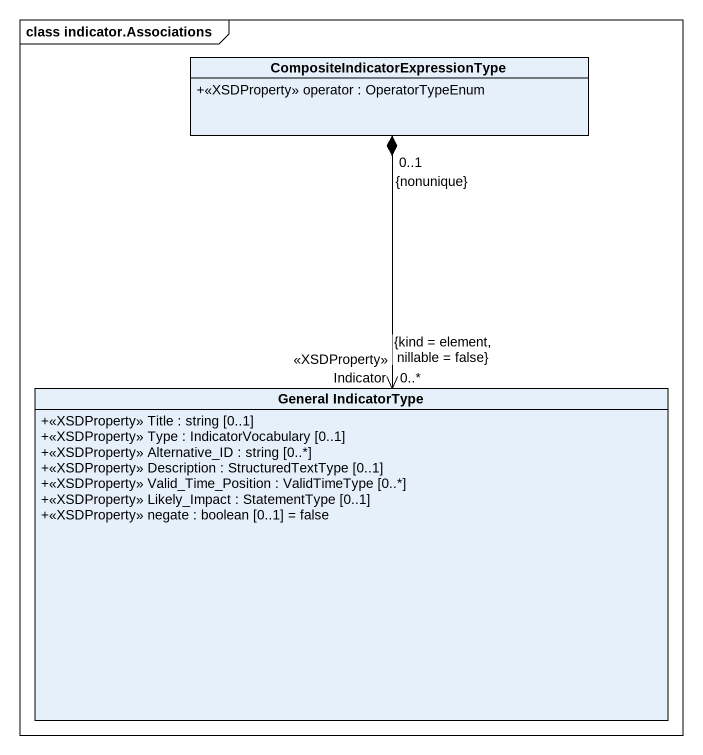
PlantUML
@startuml
mainframe class indicator.Associations
hide circle
hide empty members
skinparam classAttributeIconSize 0
class "CompositeIndicatorExpressionType" as CompositeIndicatorExpression {
  +<<XSDProperty>> operator : OperatorTypeEnum
}
class "General IndicatorType" as General_IndicatorType {
  +<<XSDProperty>> Title : string [0..1]
  +<<XSDProperty>> Type : IndicatorVocabulary [0..1]
  +<<XSDProperty>> Alternative_ID : string [0..*]
  +<<XSDProperty>> Description : StructuredTextType [0..1]
  +<<XSDProperty>> Valid_Time_Position : ValidTimeType [0..*]
  +<<XSDProperty>> Likely_Impact : StatementType [0..1]
  +<<XSDProperty>> negate : boolean [0..1] = false
}
CompositeIndicatorExpression "0..1\n{nonunique}" *--> "Indicator\n<<XSDProperty>>\n0..*\n{kind = element, nillable = false}" General_IndicatorType
@enduml
